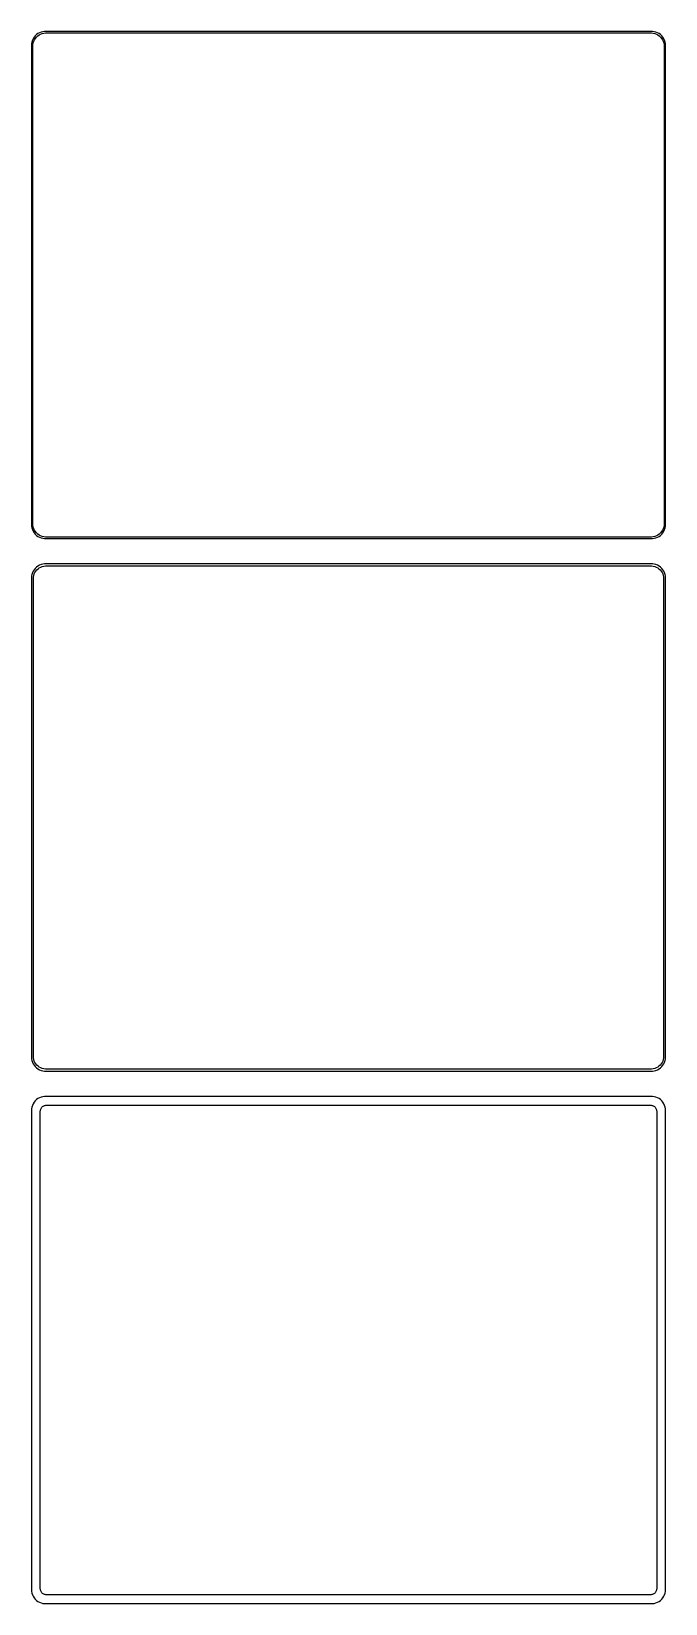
# Model space of a CAD drawing. Header units: metres. Extents: x -112 to 112, y 477 to 1035.
import ezdxf

# ---------------------------------------------------------------- set-up
doc = ezdxf.new("R2010")
doc.units = ezdxf.units.M

msp = doc.modelspace()

# ---------------------------------------------------------------- linework, layer by layer
for p, q in [((-111.882, 1032.41), (-112.149, 1031.84)), ((-111.545, 1032.94), (-111.882, 1032.41)), ((-111.145, 1033.42), (-111.545, 1032.94)), ((-111.412, 1032.04), (-111.093, 1032.54)), ((-110.687, 1033.85), (-111.145, 1033.42)), ((-111.093, 1032.54), (-110.713, 1033)), ((-110.713, 1033), (-110.278, 1033.41)), ((-110.179, 1034.22), (-110.687, 1033.85)), ((-110.278, 1033.41), (-109.795, 1033.76)), ((-109.629, 1034.52), (-110.179, 1034.22)), ((-109.795, 1033.76), (-109.272, 1034.05)), ((-109.045, 1034.76), (-109.629, 1034.52)), ((-109.272, 1034.05), (-108.718, 1034.27)), ((-108.437, 1034.91), (-109.045, 1034.76)), ((-108.718, 1034.27), (-108.14, 1034.42)), ((-107.814, 1034.99), (-108.437, 1034.91)), ((-108.14, 1034.42), (-107.548, 1034.49)), ((107.814, 1034.99), (-107.814, 1034.99)), ((-107.548, 1034.49), (107.548, 1034.49)), ((107.548, 1034.49), (108.14, 1034.42)), ((108.437, 1034.91), (107.814, 1034.99)), ((108.14, 1034.42), (108.718, 1034.27)), ((109.045, 1034.76), (108.437, 1034.91)), ((108.718, 1034.27), (109.272, 1034.05)), ((109.629, 1034.52), (109.045, 1034.76)), ((109.272, 1034.05), (109.795, 1033.76)), ((110.179, 1034.22), (109.629, 1034.52)), ((109.795, 1033.76), (110.278, 1033.41)), ((110.687, 1033.85), (110.179, 1034.22)), ((110.278, 1033.41), (110.713, 1033)), ((111.145, 1033.42), (110.687, 1033.85)), ((110.713, 1033), (111.093, 1032.54)), ((111.093, 1032.54), (111.412, 1032.04)), ((111.545, 1032.94), (111.145, 1033.42)), ((111.882, 1032.41), (111.545, 1032.94)), ((112.149, 1031.84), (111.882, 1032.41)), ((-112.461, 1030.63), (-112.5, 1030)), ((-112.5, 1030), (-112.5, 860)), ((-112.343, 1031.24), (-112.461, 1030.63)), ((-112.149, 1031.84), (-112.343, 1031.24)), ((-112, 1029.75), (-111.963, 1030.35)), ((-112, 860.25), (-112, 1029.75)), ((-111.963, 1030.35), (-111.851, 1030.93)), ((-111.851, 1030.93), (-111.666, 1031.5)), ((-111.666, 1031.5), (-111.412, 1032.04)), ((111.412, 1032.04), (111.666, 1031.5)), ((111.666, 1031.5), (111.851, 1030.93)), ((111.851, 1030.93), (111.963, 1030.35)), ((111.963, 1030.35), (112, 1029.75)), ((112, 1029.75), (112, 860.25)), ((112.343, 1031.24), (112.149, 1031.84)), ((112.461, 1030.63), (112.343, 1031.24)), ((112.5, 1030), (112.461, 1030.63)), ((112.5, 860), (112.5, 1030)), ((-112.5, 860), (-112.461, 859.373)), ((-112.461, 859.373), (-112.343, 858.757)), ((-111.963, 859.655), (-112, 860.25)), ((-111.851, 859.069), (-111.963, 859.655)), ((111.963, 859.655), (111.851, 859.069)), ((112, 860.25), (111.963, 859.655)), ((112.343, 858.757), (112.461, 859.373)), ((112.461, 859.373), (112.5, 860)), ((-112.343, 858.757), (-112.149, 858.159)), ((-112.149, 858.159), (-111.882, 857.591)), ((-111.882, 857.591), (-111.545, 857.061)), ((-111.666, 858.501), (-111.851, 859.069)), ((-111.412, 857.962), (-111.666, 858.501)), ((-111.545, 857.061), (-111.145, 856.577)), ((-111.093, 857.458), (-111.412, 857.962)), ((-111.145, 856.577), (-110.687, 856.147)), ((-110.713, 856.998), (-111.093, 857.458)), ((-110.278, 856.59), (-110.713, 856.998)), ((-110.687, 856.147), (-110.179, 855.778)), ((-109.795, 856.239), (-110.278, 856.59)), ((-110.179, 855.778), (-109.629, 855.476)), ((-109.272, 855.952), (-109.795, 856.239)), ((-109.629, 855.476), (-109.045, 855.245)), ((-108.718, 855.732), (-109.272, 855.952)), ((-109.045, 855.245), (-108.437, 855.089)), ((-108.14, 855.584), (-108.718, 855.732)), ((-108.437, 855.089), (-107.814, 855.01)), ((-107.548, 855.509), (-108.14, 855.584)), ((-107.814, 855.01), (107.814, 855.01)), ((107.548, 855.509), (-107.548, 855.509)), ((108.14, 855.584), (107.548, 855.509)), ((107.814, 855.01), (108.437, 855.089)), ((108.718, 855.732), (108.14, 855.584)), ((108.437, 855.089), (109.045, 855.245)), ((109.272, 855.952), (108.718, 855.732)), ((109.045, 855.245), (109.629, 855.476)), ((109.795, 856.239), (109.272, 855.952)), ((109.629, 855.476), (110.179, 855.778)), ((110.278, 856.59), (109.795, 856.239)), ((110.179, 855.778), (110.687, 856.147)), ((110.713, 856.998), (110.278, 856.59)), ((110.687, 856.147), (111.145, 856.577)), ((111.093, 857.458), (110.713, 856.998)), ((111.412, 857.962), (111.093, 857.458)), ((111.145, 856.577), (111.545, 857.061)), ((111.666, 858.501), (111.412, 857.962)), ((111.545, 857.061), (111.882, 857.591)), ((111.851, 859.069), (111.666, 858.501)), ((111.882, 857.591), (112.149, 858.159)), ((112.149, 858.159), (112.343, 858.757)), ((-112.149, 842.841), (-112.343, 842.243)), ((-111.882, 843.409), (-112.149, 842.841)), ((-111.545, 843.939), (-111.882, 843.409)), ((-111.145, 844.423), (-111.545, 843.939)), ((-111.507, 842.435), (-111.262, 842.956)), ((-111.262, 842.956), (-110.954, 843.441)), ((-110.687, 844.853), (-111.145, 844.423)), ((-110.954, 843.441), (-110.588, 843.884)), ((-110.179, 845.222), (-110.687, 844.853)), ((-110.588, 843.884), (-110.168, 844.278)), ((-109.629, 845.524), (-110.179, 845.222)), ((-110.168, 844.278), (-109.703, 844.616)), ((-109.703, 844.616), (-109.199, 844.893)), ((-109.045, 845.755), (-109.629, 845.524)), ((-109.199, 844.893), (-108.665, 845.104)), ((-108.437, 845.911), (-109.045, 845.755)), ((-108.665, 845.104), (-108.108, 845.247)), ((-107.814, 845.99), (-108.437, 845.911)), ((-108.108, 845.247), (-107.537, 845.319)), ((107.814, 845.99), (-107.814, 845.99)), ((-107.537, 845.319), (107.537, 845.319)), ((107.537, 845.319), (108.108, 845.247)), ((108.437, 845.911), (107.814, 845.99)), ((108.108, 845.247), (108.665, 845.104)), ((109.045, 845.755), (108.437, 845.911)), ((108.665, 845.104), (109.199, 844.893)), ((109.629, 845.524), (109.045, 845.755)), ((109.199, 844.893), (109.703, 844.616)), ((110.179, 845.222), (109.629, 845.524)), ((109.703, 844.616), (110.168, 844.278)), ((110.168, 844.278), (110.588, 843.884)), ((110.687, 844.853), (110.179, 845.222)), ((110.588, 843.884), (110.954, 843.441)), ((111.145, 844.423), (110.687, 844.853)), ((110.954, 843.441), (111.262, 842.956)), ((111.545, 843.939), (111.145, 844.423)), ((111.262, 842.956), (111.507, 842.435)), ((111.882, 843.409), (111.545, 843.939)), ((112.149, 842.841), (111.882, 843.409)), ((112.343, 842.243), (112.149, 842.841)), ((-112.461, 841.627), (-112.5, 841)), ((-112.5, 841), (-112.5, 671)), ((-112.343, 842.243), (-112.461, 841.627)), ((-111.828, 840.75), (-111.792, 841.324)), ((-111.828, 671.25), (-111.828, 840.75)), ((-111.792, 841.324), (-111.685, 841.889)), ((-111.685, 841.889), (-111.507, 842.435)), ((111.507, 842.435), (111.685, 841.889)), ((111.685, 841.889), (111.792, 841.324)), ((111.792, 841.324), (111.828, 840.75)), ((111.828, 840.75), (111.828, 671.25)), ((112.461, 841.627), (112.343, 842.243)), ((112.5, 841), (112.461, 841.627)), ((112.5, 671), (112.5, 841)), ((-112.5, 671), (-112.461, 670.373)), ((-112.461, 670.373), (-112.343, 669.757)), ((-112.343, 669.757), (-112.149, 669.159)), ((-111.792, 670.676), (-111.828, 671.25)), ((-111.685, 670.111), (-111.792, 670.676)), ((-111.507, 669.565), (-111.685, 670.111)), ((111.685, 670.111), (111.507, 669.565)), ((111.792, 670.676), (111.685, 670.111)), ((111.828, 671.25), (111.792, 670.676)), ((112.149, 669.159), (112.343, 669.757)), ((112.343, 669.757), (112.461, 670.373)), ((112.461, 670.373), (112.5, 671)), ((-112.149, 669.159), (-111.882, 668.591)), ((-111.882, 668.591), (-111.545, 668.061)), ((-111.545, 668.061), (-111.145, 667.577)), ((-111.262, 669.044), (-111.507, 669.565)), ((-110.954, 668.559), (-111.262, 669.044)), ((-111.145, 667.577), (-110.687, 667.147)), ((-110.588, 668.116), (-110.954, 668.559)), ((-110.687, 667.147), (-110.179, 666.778)), ((-110.168, 667.722), (-110.588, 668.116)), ((-110.179, 666.778), (-109.629, 666.476)), ((-109.703, 667.384), (-110.168, 667.722)), ((-109.199, 667.107), (-109.703, 667.384)), ((-109.629, 666.476), (-109.045, 666.245)), ((-108.665, 666.896), (-109.199, 667.107)), ((-109.045, 666.245), (-108.437, 666.089)), ((-108.108, 666.753), (-108.665, 666.896)), ((-108.437, 666.089), (-107.814, 666.01)), ((-107.537, 666.681), (-108.108, 666.753)), ((-107.814, 666.01), (107.814, 666.01)), ((107.537, 666.681), (-107.537, 666.681)), ((108.108, 666.753), (107.537, 666.681)), ((107.814, 666.01), (108.437, 666.089)), ((108.665, 666.896), (108.108, 666.753)), ((108.437, 666.089), (109.045, 666.245)), ((109.199, 667.107), (108.665, 666.896)), ((109.045, 666.245), (109.629, 666.476)), ((109.703, 667.384), (109.199, 667.107)), ((109.629, 666.476), (110.179, 666.778)), ((110.168, 667.722), (109.703, 667.384)), ((110.588, 668.116), (110.168, 667.722)), ((110.179, 666.778), (110.687, 667.147)), ((110.954, 668.559), (110.588, 668.116)), ((110.687, 667.147), (111.145, 667.577)), ((111.262, 669.044), (110.954, 668.559)), ((111.145, 667.577), (111.545, 668.061)), ((111.507, 669.565), (111.262, 669.044)), ((111.545, 668.061), (111.882, 668.591)), ((111.882, 668.591), (112.149, 669.159)), ((-112.343, 653.243), (-112.461, 652.627)), ((-112.149, 653.841), (-112.343, 653.243)), ((-111.882, 654.409), (-112.149, 653.841)), ((-111.545, 654.939), (-111.882, 654.409)), ((-111.145, 655.423), (-111.545, 654.939)), ((-110.687, 655.853), (-111.145, 655.423)), ((-110.179, 656.222), (-110.687, 655.853)), ((-109.629, 656.524), (-110.179, 656.222)), ((-109.045, 656.755), (-109.629, 656.524)), ((-109.099, 652.766), (-108.957, 652.99)), ((-108.437, 656.911), (-109.045, 656.755)), ((-108.957, 652.99), (-108.788, 653.194)), ((-108.788, 653.194), (-108.595, 653.376)), ((-108.595, 653.376), (-108.38, 653.531)), ((-107.814, 656.99), (-108.437, 656.911)), ((-108.38, 653.531), (-108.148, 653.659)), ((-108.148, 653.659), (-107.902, 653.756)), ((-107.902, 653.756), (-107.645, 653.822)), ((107.814, 656.99), (-107.814, 656.99)), ((-107.645, 653.822), (-107.382, 653.855)), ((-107.382, 653.855), (107.382, 653.855)), ((107.382, 653.855), (107.645, 653.822)), ((107.645, 653.822), (107.902, 653.756)), ((108.437, 656.911), (107.814, 656.99)), ((107.902, 653.756), (108.148, 653.659)), ((108.148, 653.659), (108.38, 653.531)), ((108.38, 653.531), (108.595, 653.376)), ((109.045, 656.755), (108.437, 656.911)), ((108.595, 653.376), (108.788, 653.194)), ((108.788, 653.194), (108.957, 652.99)), ((108.957, 652.99), (109.099, 652.766)), ((109.629, 656.524), (109.045, 656.755)), ((110.179, 656.222), (109.629, 656.524)), ((110.687, 655.853), (110.179, 656.222)), ((111.145, 655.423), (110.687, 655.853)), ((111.545, 654.939), (111.145, 655.423)), ((111.882, 654.409), (111.545, 654.939)), ((112.149, 653.841), (111.882, 654.409)), ((112.343, 653.243), (112.149, 653.841)), ((112.461, 652.627), (112.343, 653.243)), ((-112.461, 652.627), (-112.5, 652)), ((-112.5, 652), (-112.5, 482)), ((-109.36, 651.75), (-109.343, 652.014)), ((-109.36, 482.25), (-109.36, 651.75)), ((-109.343, 652.014), (-109.293, 652.275)), ((-109.293, 652.275), (-109.211, 652.527)), ((-109.211, 652.527), (-109.099, 652.766)), ((109.099, 652.766), (109.211, 652.527)), ((109.211, 652.527), (109.293, 652.275)), ((109.293, 652.275), (109.343, 652.014)), ((109.343, 652.014), (109.36, 651.75)), ((109.36, 651.75), (109.36, 482.25)), ((112.5, 652), (112.461, 652.627)), ((112.5, 482), (112.5, 652)), ((-112.5, 482), (-112.461, 481.373)), ((-112.461, 481.373), (-112.343, 480.757)), ((-112.343, 480.757), (-112.149, 480.159)), ((-112.149, 480.159), (-111.882, 479.591)), ((-109.343, 481.986), (-109.36, 482.25)), ((-109.293, 481.725), (-109.343, 481.986)), ((-109.211, 481.473), (-109.293, 481.725)), ((-109.099, 481.234), (-109.211, 481.473)), ((-108.957, 481.01), (-109.099, 481.234)), ((-108.788, 480.806), (-108.957, 481.01)), ((-108.595, 480.624), (-108.788, 480.806)), ((-108.38, 480.469), (-108.595, 480.624)), ((-108.148, 480.341), (-108.38, 480.469)), ((-107.902, 480.244), (-108.148, 480.341)), ((-107.645, 480.178), (-107.902, 480.244)), ((-107.382, 480.145), (-107.645, 480.178)), ((107.382, 480.145), (-107.382, 480.145)), ((107.645, 480.178), (107.382, 480.145)), ((107.902, 480.244), (107.645, 480.178)), ((108.148, 480.341), (107.902, 480.244)), ((108.38, 480.469), (108.148, 480.341)), ((108.595, 480.624), (108.38, 480.469)), ((108.788, 480.806), (108.595, 480.624)), ((108.957, 481.01), (108.788, 480.806)), ((109.099, 481.234), (108.957, 481.01)), ((109.211, 481.473), (109.099, 481.234)), ((109.293, 481.725), (109.211, 481.473)), ((109.343, 481.986), (109.293, 481.725)), ((109.36, 482.25), (109.343, 481.986)), ((111.882, 479.591), (112.149, 480.159)), ((112.149, 480.159), (112.343, 480.757)), ((112.343, 480.757), (112.461, 481.373)), ((112.461, 481.373), (112.5, 482)), ((-111.882, 479.591), (-111.545, 479.061)), ((-111.545, 479.061), (-111.145, 478.577)), ((-111.145, 478.577), (-110.687, 478.147)), ((-110.687, 478.147), (-110.179, 477.778)), ((-110.179, 477.778), (-109.629, 477.476)), ((-109.629, 477.476), (-109.045, 477.245)), ((-109.045, 477.245), (-108.437, 477.089)), ((-108.437, 477.089), (-107.814, 477.01)), ((-107.814, 477.01), (107.814, 477.01)), ((107.814, 477.01), (108.437, 477.089)), ((108.437, 477.089), (109.045, 477.245)), ((109.045, 477.245), (109.629, 477.476)), ((109.629, 477.476), (110.179, 477.778)), ((110.179, 477.778), (110.687, 478.147)), ((110.687, 478.147), (111.145, 478.577)), ((111.145, 478.577), (111.545, 479.061)), ((111.545, 479.061), (111.882, 479.591))]:
    msp.add_line(p, q)

doc.saveas('drawing.dxf')
